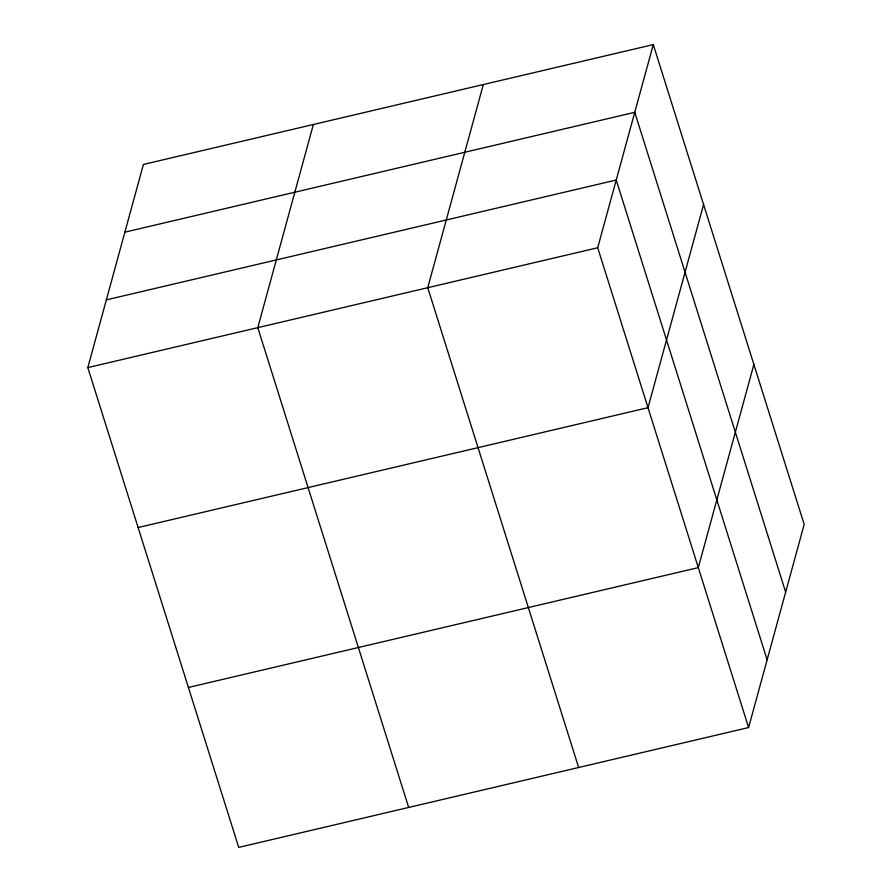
<?xml version="1.0" encoding="UTF-8"?>
<svg xmlns="http://www.w3.org/2000/svg" width="892" height="892" viewBox="0 0 892 892"><rect width="100%" height="100%" fill="white"/><g stroke="black" fill="none" stroke-linecap="round" stroke-linejoin="round"><path stroke-width="1.34" d="M87.817 367.604L143.4 164.451L653.279 44.6L804.183 524.396L748.6 727.549L238.721 847.4L87.817 367.604L597.707 247.753L653.279 44.6M313.36 124.501L257.788 327.654L408.681 807.45M483.319 84.55L427.747 287.703L578.64 767.499M703.576 204.536L648.005 407.689L138.115 527.54M753.885 364.46L698.302 567.613L188.424 687.464M124.869 232.165L634.758 112.314L785.651 592.121M106.349 299.879L616.227 180.039L767.131 659.835M597.707 247.753L748.6 727.549"/></g></svg>
